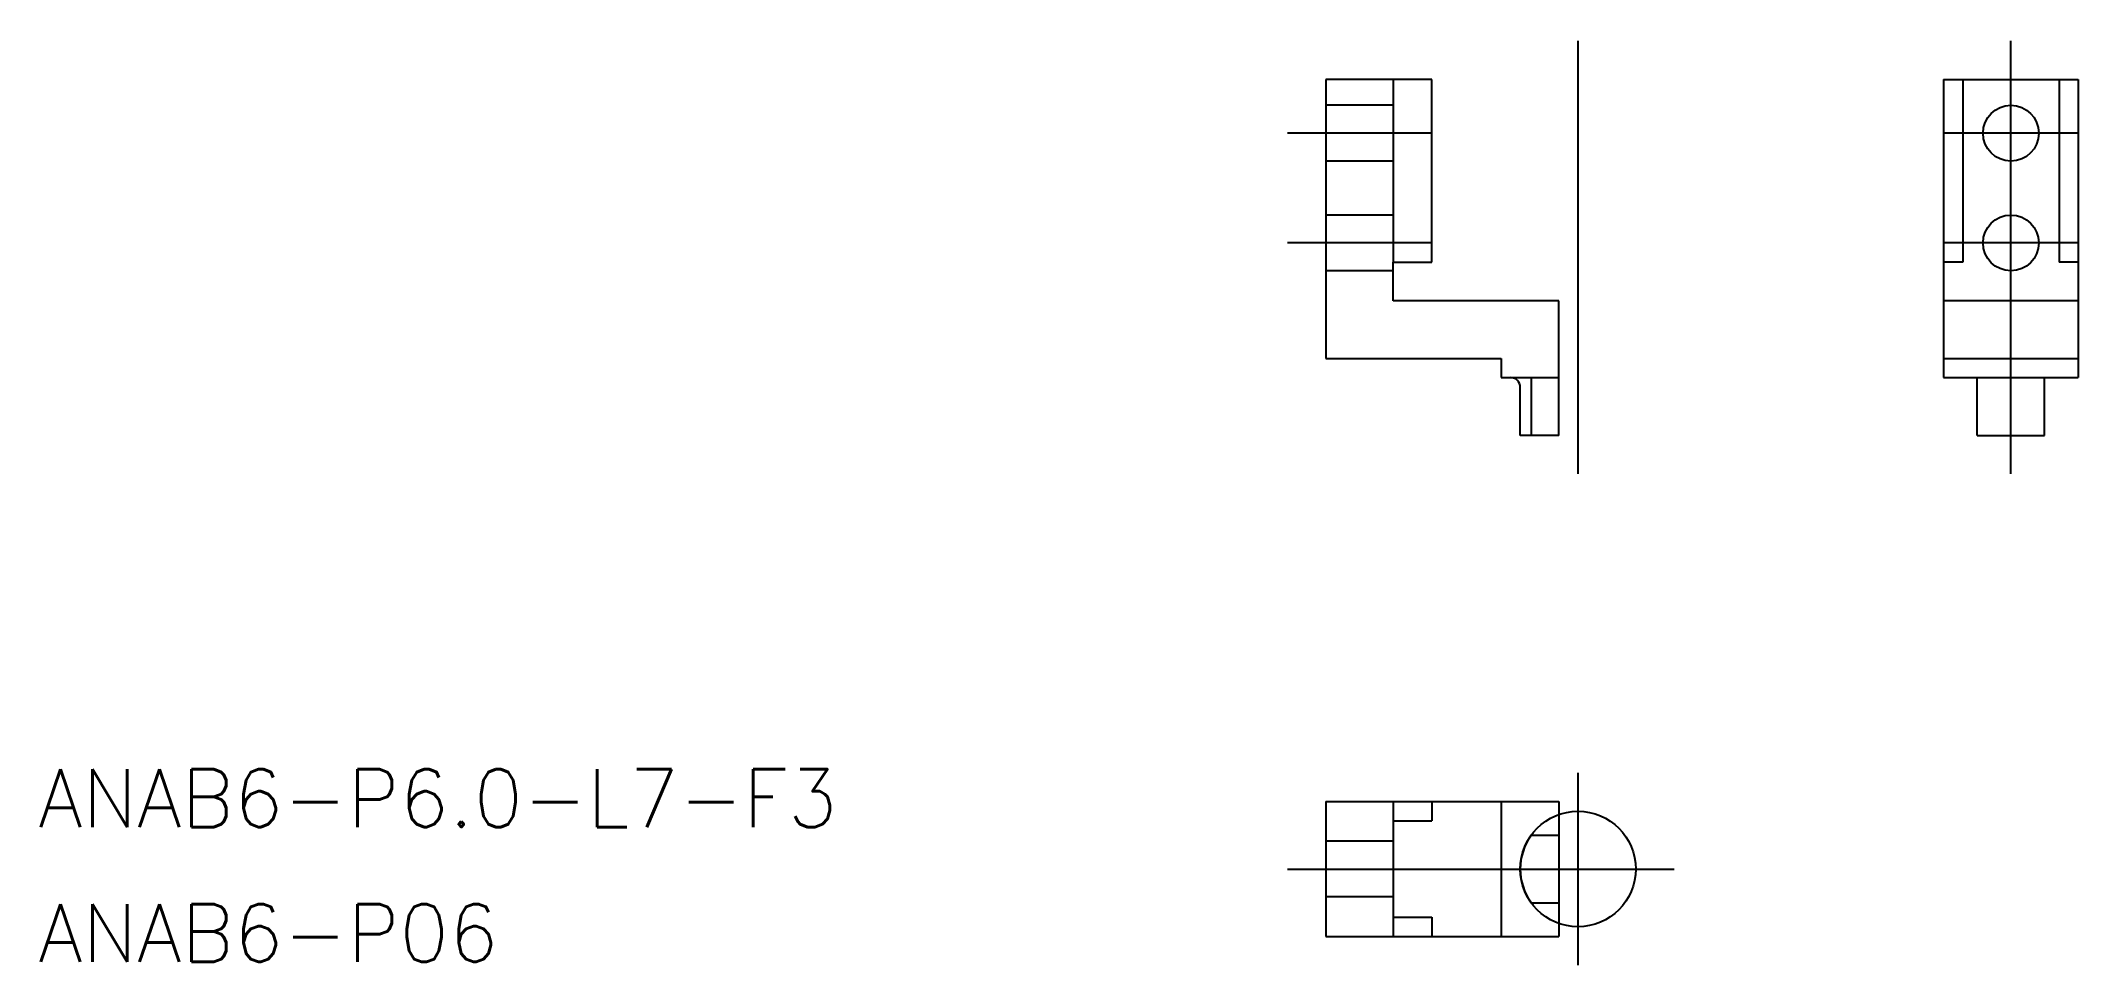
# Model space of a CAD drawing. Extents: x -80 to 26, y -5 to 43.
import ezdxf

# ---------------------------------------------------------------- set-up
doc = ezdxf.new("R2010")
doc.units = 0
for name, pattern in [('CENTER', [50.8, 31.75, -6.35, 6.35, -6.35]), ('DASHED', [19.05, 12.7, -6.35]), ('PHANTOM', [63.5, 31.75, -6.35, 6.35, -6.35, 6.35, -6.35])]:
    doc.linetypes.add(name, pattern=pattern)
doc.layers.get('0').update_dxf_attribs({"linetype": 'CONTINUOUS'})
doc.layers.add('CENTER', color=1, linetype='CONTINUOUS')
doc.styles.get("Standard").update_dxf_attribs({"font": 'txt.shx', "height": 3, "bigfont": 'bigfont.shx'})

msp = doc.modelspace()

# ---------------------------------------------------------------- linework, layer by layer
at = {"color": 7, "linetype": 'CONTINUOUS'}
for p, q in [((-7.6, 41.03), (-13.1, 41.03)), ((-13.1, 41.03), (-13.1, 26.53)), ((-7.6, 31.53), (-7.6, 41.03)), ((19, 41.03), (26, 41.03)), ((19, 41.03), (19, 25.53)), ((20, 41.03), (20, 31.53)), ((25, 41.03), (25, 31.53)), ((26, 41.03), (26, 25.53)), ((-9.6, 31.53), (-7.6, 31.53)), ((-9.6, 29.53), (-9.6, 31.53)), ((20, 31.53), (19, 31.53)), ((26, 31.53), (25, 31.53)), ((-1, 29.53), (-9.6, 29.53)), ((-1, 22.53), (-1, 29.53)), ((26, 29.53), (19, 29.53)), ((-13.1, 26.53), (-4, 26.53)), ((-4, 26.53), (-4, 25.53)), ((-4, 25.53), (-1, 25.53)), ((-2.44, 25.53), (-2.44, 22.53)), ((19, 25.53), (20.75, 25.53)), ((20.75, 22.53), (20.75, 25.53)), ((24.25, 22.53), (24.25, 25.53)), ((24.25, 25.53), (26, 25.53)), ((-3, 22.53), (-3, 25.03)), ((-1, 22.53), (-3, 22.53)), ((20.75, 22.53), (24.25, 22.53)), ((-13.1, 3.5), (-13.1, -3.5)), ((-13.1, 3.5), (-1, 3.5)), ((-4, 3.5), (-4, -3.5)), ((-1, 3.5), (-1, -3.5)), ((-2.44, 1.75), (-1, 1.75)), ((-2.44, -1.75), (-1, -1.75)), ((-13.1, -3.5), (-1, -3.5))]:
    msp.add_line(p, q, dxfattribs=at)
at = {"color": 3, "linetype": 'DASHED'}
for p, q in [((-9.6, 41.03), (-9.6, 31.53)), ((-9.6, 39.68), (-13.1, 39.68)), ((-9.6, 36.78), (-13.1, 36.78)), ((-9.6, 33.98), (-13.1, 33.98)), ((-9.6, 31.08), (-13.1, 31.08)), ((19, 26.53), (26, 26.53)), ((20.75, 25.53), (24.25, 25.53)), ((-9.6, 3.5), (-9.6, -3.5)), ((-7.6, 3.5), (-7.6, 2.5)), ((-9.6, 2.5), (-7.6, 2.5)), ((-9.6, 1.45), (-13.1, 1.45)), ((-9.6, -1.45), (-13.1, -1.45)), ((-9.6, -2.5), (-7.6, -2.5)), ((-7.6, -2.5), (-7.6, -3.5))]:
    msp.add_line(p, q, dxfattribs=at)
at = {"color": 7, "linetype": 'CONTINUOUS'}
for centre in [(22.5, 38.23), (22.5, 32.53)]:
    msp.add_circle(centre, 1.45, dxfattribs=at)
at = {"color": 3, "linetype": 'PHANTOM'}
msp.add_circle((0, 0), 3, dxfattribs=at)
at = {"color": 7, "linetype": 'CONTINUOUS'}
for centre, radius, start, end in [((-3.5, 25.03), 0.5, 0, 90), ((0, 0), 3, 144.3147, 215.6853)]:
    msp.add_arc(centre, radius, start, end, dxfattribs=at)
at = {"layer": 'CENTER', "color": 1, "linetype": 'CENTER'}
for p, q in [((0, 20.53), (0, 43.03)), ((22.5, 20.53), (22.5, 43.03)), ((-7.6, 38.23), (-15.1, 38.23)), ((25.95, 38.23), (19.05, 38.23)), ((-7.6, 32.53), (-15.1, 32.53)), ((25.95, 32.53), (19.05, 32.53)), ((0, -5), (0, 5)), ((-15.1, 0), (5, 0))]:
    msp.add_line(p, q, dxfattribs=at)

# ---------------------------------------------------------------- texts
at = {"color": 7, "linetype": 'CONTINUOUS'}
for s, p in [('ANAB6-P6.0-L7-F3', (-80.03, 2.18)), ('ANAB6-P06', (-80.03, -4.82))]:
    msp.add_text(s, height=3, dxfattribs=at).set_placement(p)

doc.saveas('drawing.dxf')
